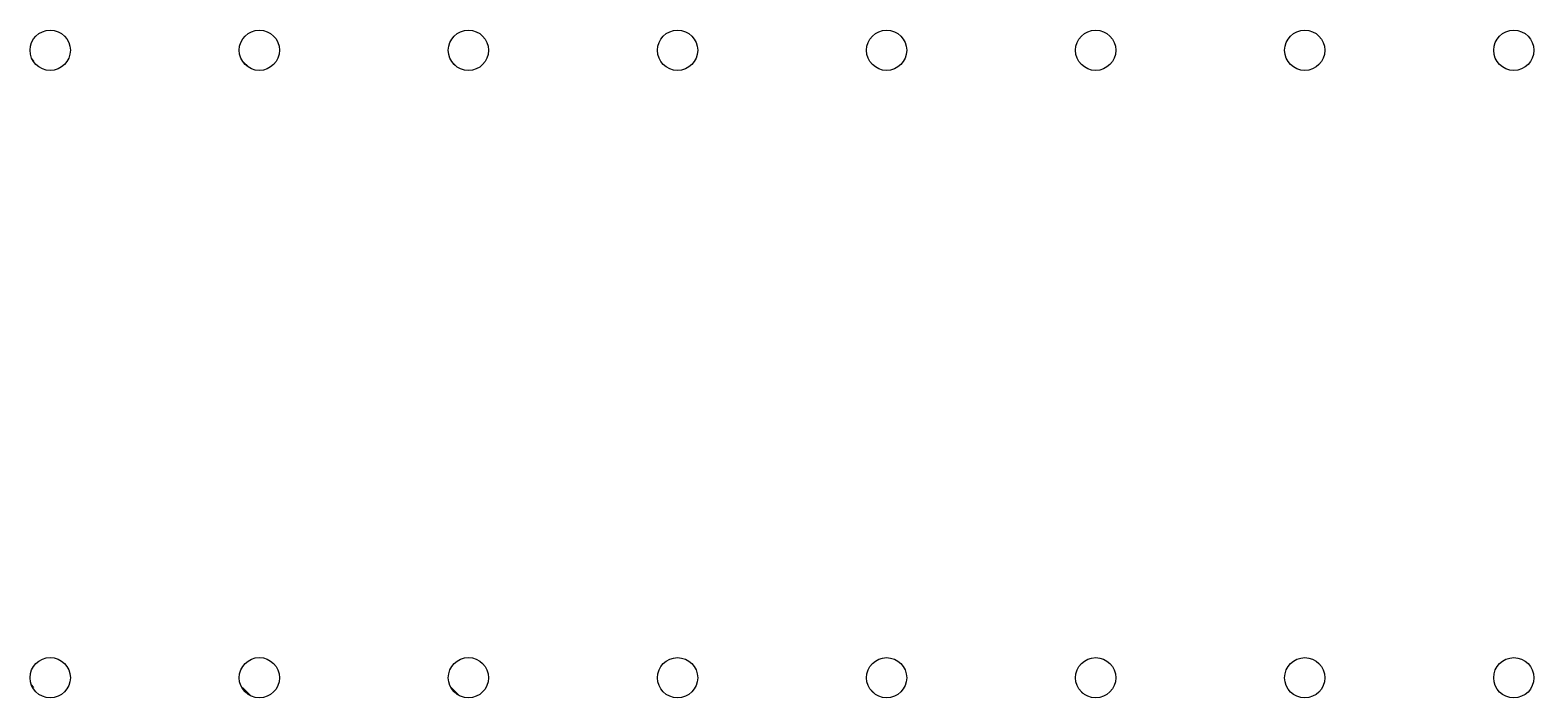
# Model space of a CAD drawing. Extents: x 19.4 to 84.1, y 35.2 to 63.9.
import ezdxf

# ---------------------------------------------------------------- set-up
doc = ezdxf.new("R2010")
doc.units = 0
doc.layers.get('0').update_dxf_attribs({"linetype": 'CONTINUOUS'})

# ---------------------------------------------------------------- blocks, each defined once
blk = doc.blocks.new('*X8')
at = {"color": 0}
blk.add_line((37.755, 62.37), (37.536, 62.589), dxfattribs=at)
blk = doc.blocks.new('*X9')
at = {"color": 0}
blk.add_line((28.807, 62.338), (28.525, 62.62), dxfattribs=at)
blk = doc.blocks.new('*X10')
at = {"color": 0}
blk.add_line((19.545, 62.62), (19.472, 62.693), dxfattribs=at)
blk = doc.blocks.new('*X11')
at = {"color": 0}
blk.add_line((64.703, 35.423), (64.578, 35.547), dxfattribs=at)
blk = doc.blocks.new('*X12')
at = {"color": 0}
blk.add_line((55.775, 35.37), (55.525, 35.62), dxfattribs=at)
blk = doc.blocks.new('*X13')
at = {"color": 0}
blk.add_line((37.867, 35.318), (37.47, 35.714), dxfattribs=at)
blk = doc.blocks.new('*X14')
at = {"color": 0}
blk.add_line((28.902, 35.302), (28.525, 35.679), dxfattribs=at)
blk = doc.blocks.new('*X15')
at = {"color": 0}
blk.add_line((19.545, 35.679), (19.435, 35.789), dxfattribs=at)

msp = doc.modelspace()

# ---------------------------------------------------------------- linework, layer by layer
at = {"color": 7, "linetype": 'CONTINUOUS'}
for centre, radius in [((20.247, 63.082), 0.867), ((29.251, 63.082), 0.867), ((38.249, 63.081), 0.867), ((47.252, 63.081), 0.866), ((56.251, 63.081), 0.866), ((65.251, 63.081), 0.866), ((74.252, 63.081), 0.866), ((83.25, 63.081), 0.866), ((20.247, 36.095), 0.867), ((29.251, 36.094), 0.867), ((38.249, 36.094), 0.867), ((47.252, 36.094), 0.866), ((56.251, 36.094), 0.866), ((65.251, 36.094), 0.866), ((74.252, 36.093), 0.866), ((83.25, 36.093), 0.866)]:
    msp.add_circle(centre, radius, dxfattribs=at)

# ---------------------------------------------------------------- block references
for name in ['*X10', '*X9', '*X8', '*X15', '*X14', '*X13', '*X12', '*X11']:
    msp.add_blockref(name, (0, 0), dxfattribs=at)

doc.saveas('drawing.dxf')
